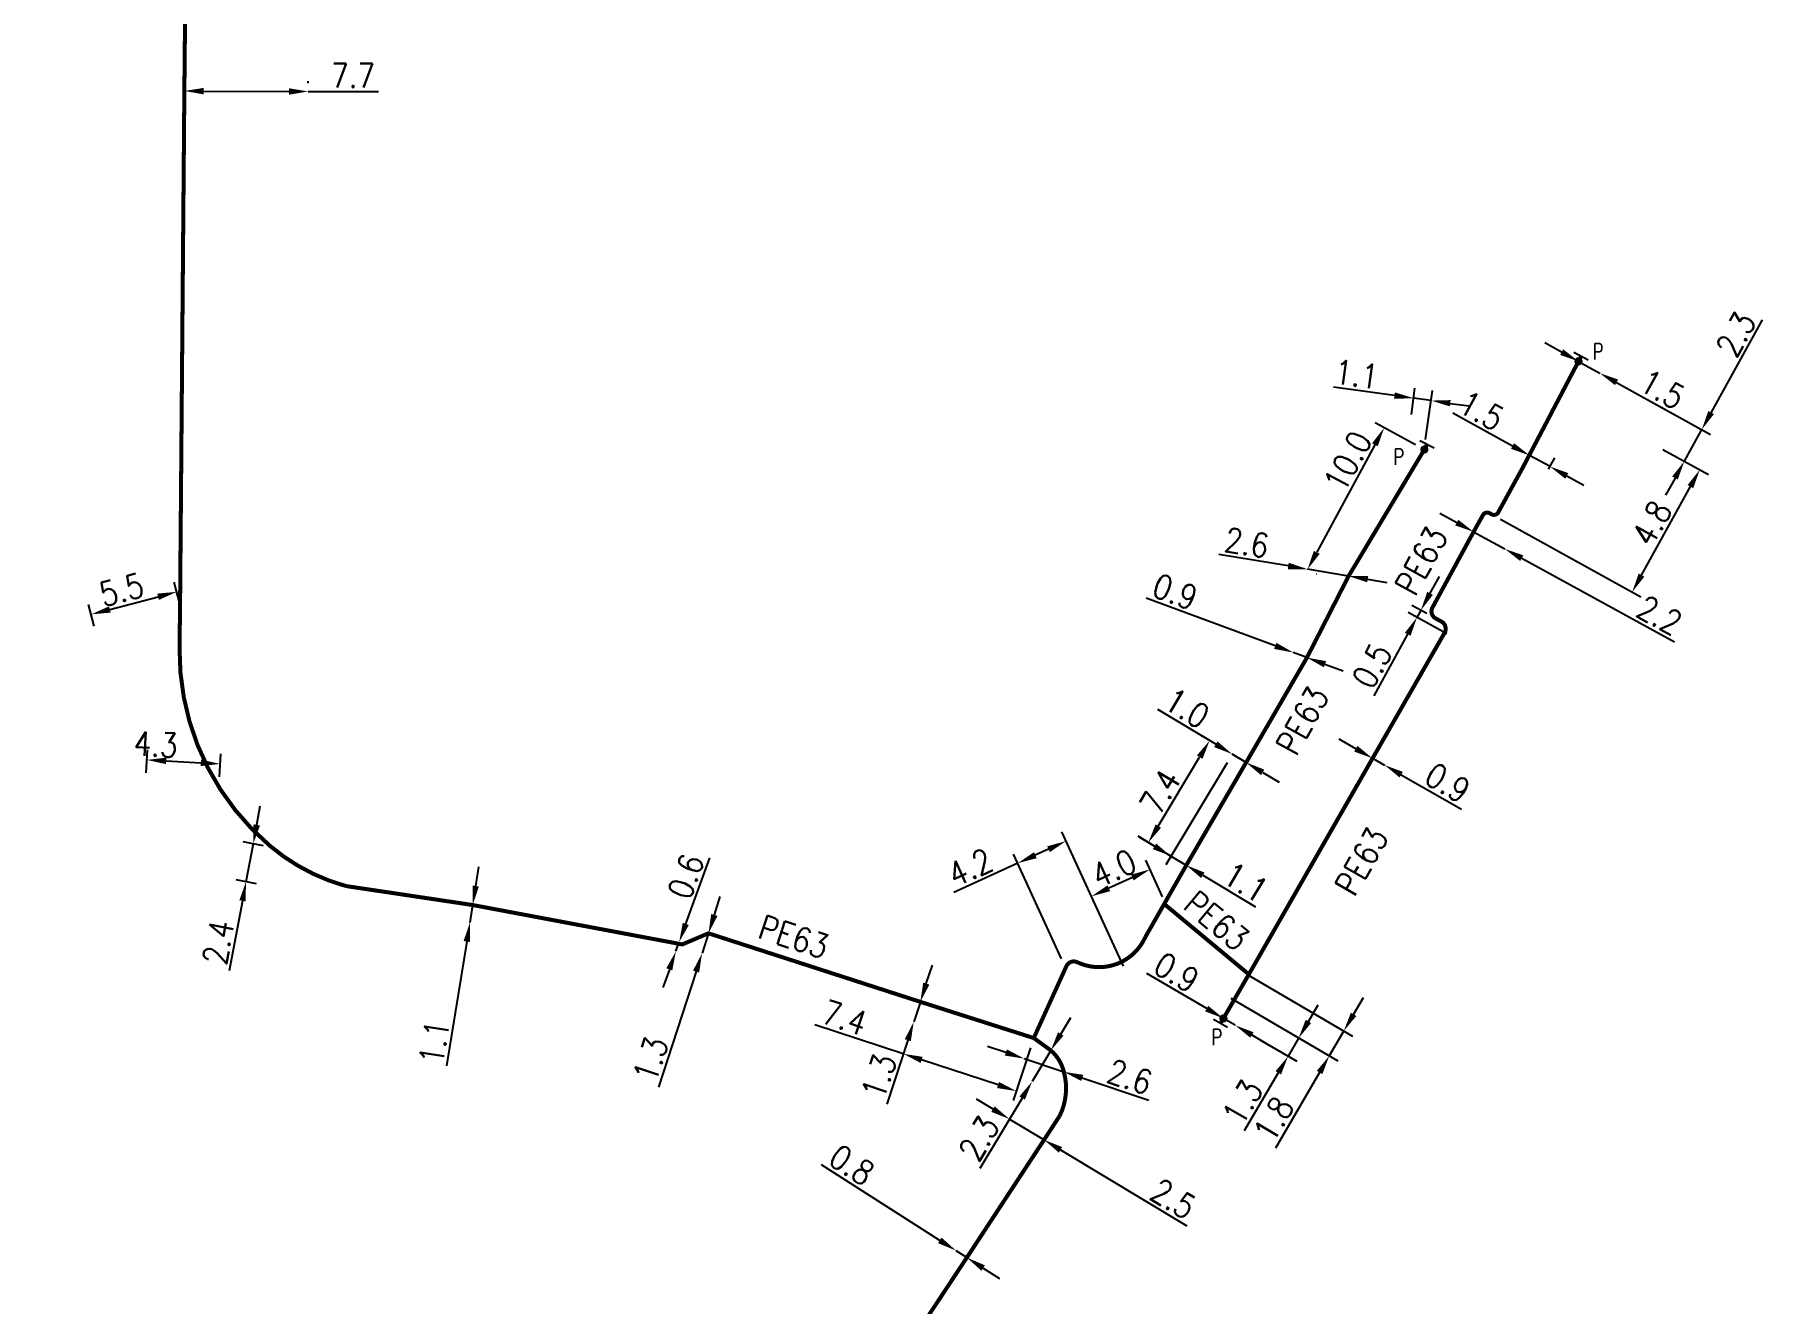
# Model space of a CAD drawing. Header units: millimetres. Extents: x 149999 to 151007, y 125999 to 127005.
# Drawn here: x 150790.2 to 150897.7, y 126145.7 to 126224.6 of the extents above; entities that cross this region are included whole.
import ezdxf
from ezdxf.enums import TextEntityAlignment as Align

# ---------------------------------------------------------------- set-up
doc = ezdxf.new("R2010")
doc.units = ezdxf.units.MM
doc.header["$PDMODE"] = 34
doc.linetypes.add('L_100_PE', pattern=[14, 10, -1.5, 1, -1.5])
doc.layers.get('0').update_dxf_attribs({"linetype": 'CONTINUOUS'})
doc.layers.get('DEFPOINTS').update_dxf_attribs({"linetype": 'CONTINUOUS'})
for name, color, linetype in [('L_140', 3, 'CONTINUOUS'), ('L_300', 7, 'CONTINUOUS'), ('L_340', 7, 'CONTINUOUS')]:
    doc.layers.add(name, color=color, linetype=linetype)
doc.styles.add('G_ROMANS', font='ROMANS.SHX', dxfattribs={"width": 0.75})
doc.styles.get("Standard").update_dxf_attribs({"font": 'romans.shx', "width": 0.85})
doc.dimstyles.get("Standard").update_dxf_attribs({"dimtxt": 1.5, "dimasz": 1.2, "dimexe": 0.625, "dimexo": 0.625, "dimgap": 0.25, "dimtad": 1, "dimdec": 1, "dimzin": 0, "dimdsep": 46, "dimtxsty": 'Standard', "dimcen": -0.5, "dimadec": 0, "dimazin": 0, "dimtfac": 1, "dimtdec": 1, "dimtmove": 0, "dimatfit": 3, "dimfxl": 0, "dimtolj": 1, "dimtzin": 0, "dimarcsym": 0})

# ---------------------------------------------------------------- blocks, each defined once
blk = doc.blocks.new('L_340_07')
at = {"color": 0, "linetype": 'Continuous', "const_width": 0.25, "flags": 128}
blk.add_lwpolyline([(0, 0), (0.35, 0)], dxfattribs=at)
at = {"color": 0, "linetype": 'Continuous', "flags": 128}
blk.add_lwpolyline([(0.35, -0.5), (0.35, 0.5)], dxfattribs=at)
at = {"color": 0, "linetype": 'Continuous', "width": 0.75, "flags": 3}
for tag, p in [('DEF_LEG', (0.72, -3.47)), ('DEF_COUP', (0.72, -5.97)), ('DEF_TYPE', (0.72, -8.47))]:
    blk.add_attdef(tag, text='', height=1.2, dxfattribs=at).set_placement(p, align=Align.MIDDLE)
blk = doc.blocks.new('*D346')
at = {"layer": 'DEFPOINTS', "color": 0, "transparency": 16777216}
for p in [(150799.09, 126189.94), (150799.44, 126188.59), (150794.12, 126187.2)]:
    blk.add_point(p, dxfattribs=at)
at = {"layer": 'L_140', "color": 0, "lineweight": -2, "transparency": 16777216}
for p, q in [((150799.28, 126189.2), (150798.93, 126190.54)), ((150793.96, 126187.8), (150793.61, 126189.15)), ((150794.93, 126188.85), (150797.93, 126189.64))]:
    blk.add_line(p, q, dxfattribs=at)
at = {"layer": 'L_140', "color": 0, "transparency": 16777216}
for points in [[(150797.88, 126189.83), (150797.98, 126189.44), (150799.09, 126189.94)], [(150794.88, 126189.04), (150794.98, 126188.65), (150793.77, 126188.54)]]:
    blk.add_solid(points, dxfattribs=at)
at = {"layer": 'L_140', "color": 0, "transparency": 16777216, "insert": (150795.66, 126190.07), "char_height": 1.5, "attachment_point": 5, "rotation": 14.7197}
blk.add_mtext('\\A1;5.5', dxfattribs=at)
blk = doc.blocks.new('*D347')
at = {"layer": 'DEFPOINTS', "color": 0, "transparency": 16777216}
for p in [(150803.84, 126174.27), (150805.11, 126174.03), (150804.66, 126171.67)]:
    blk.add_point(p, dxfattribs=at)
at = {"layer": 'L_140', "color": 0, "lineweight": -2, "transparency": 16777216}
for p, q in [((150804.06, 126175.45), (150804.28, 126176.63)), ((150804.49, 126174.15), (150803.22, 126174.39)), ((150803.84, 126174.27), (150803.39, 126171.91)), ((150804.05, 126171.79), (150802.78, 126172.03)), ((150803.17, 126170.73), (150802.35, 126166.38))]:
    blk.add_line(p, q, dxfattribs=at)
at = {"layer": 'L_140', "color": 0, "transparency": 16777216}
for points in [[(150803.86, 126175.49), (150804.26, 126175.41), (150803.84, 126174.27)], [(150802.98, 126170.77), (150803.37, 126170.7), (150803.39, 126171.91)]]:
    blk.add_solid(points, dxfattribs=at)
at = {"layer": 'L_140', "color": 0, "transparency": 16777216, "insert": (150801.67, 126168.15), "char_height": 1.5, "attachment_point": 5, "rotation": 79.3374}
blk.add_mtext('\\A1;2.4', dxfattribs=at)
blk = doc.blocks.new('*D348')
at = {"layer": 'DEFPOINTS', "color": 0, "transparency": 16777216}
for p in [(150817.48, 126170.47), (150817.48, 126170.47), (150817.31, 126169.38)]:
    blk.add_point(p, dxfattribs=at)
at = {"layer": 'L_140', "color": 0, "lineweight": -2, "transparency": 16777216}
for p, q in [((150817.68, 126171.65), (150817.87, 126172.84)), ((150817.48, 126170.47), (150817.31, 126169.38)), ((150817.12, 126168.2), (150815.86, 126160.48))]:
    blk.add_line(p, q, dxfattribs=at)
at = {"layer": 'L_140', "color": 0, "transparency": 16777216}
for points in [[(150817.48, 126171.68), (150817.87, 126171.62), (150817.48, 126170.47)], [(150816.92, 126168.23), (150817.31, 126168.17), (150817.31, 126169.38)]]:
    blk.add_solid(points, dxfattribs=at)
at = {"layer": 'L_140', "color": 0, "transparency": 16777216, "insert": (150815.09, 126161.94), "char_height": 1.5, "attachment_point": 5, "rotation": 80.781}
blk.add_mtext('\\A1;1.1', dxfattribs=at)
blk = doc.blocks.new('*D349')
at = {"layer": 'DEFPOINTS', "color": 0, "linetype": 'Continuous', "transparency": 16777216}
for p in [(150845.31, 126164.45), (150845.31, 126164.45), (150844.9, 126163.21)]:
    blk.add_point(p, dxfattribs=at)
at = {"layer": 'L_140', "color": 0, "linetype": 'Continuous', "lineweight": -2, "transparency": 16777216}
for p, q in [((150845.68, 126165.59), (150846.06, 126166.73)), ((150845.31, 126164.45), (150844.9, 126163.21)), ((150844.53, 126162.07), (150843.22, 126158.09))]:
    blk.add_line(p, q, dxfattribs=at)
at = {"layer": 'L_140', "color": 0, "linetype": 'Continuous', "transparency": 16777216}
for points in [[(150845.49, 126165.65), (150845.87, 126165.52), (150845.31, 126164.45)], [(150844.34, 126162.13), (150844.72, 126162.01), (150844.9, 126163.21)]]:
    blk.add_solid(points, dxfattribs=at)
at = {"layer": 'L_140', "color": 0, "linetype": 'Continuous', "transparency": 16777216, "insert": (150842.74, 126159.82), "char_height": 1.5, "attachment_point": 5, "rotation": 71.8052}
blk.add_mtext('\\A1;1.3', dxfattribs=at)
blk = doc.blocks.new('*D350')
at = {"layer": 'DEFPOINTS', "color": 0, "transparency": 16777216}
for p in [(150832.14, 126168.71), (150832.14, 126168.71), (150831.74, 126167.47)]:
    blk.add_point(p, dxfattribs=at)
at = {"layer": 'L_140', "color": 0, "lineweight": -2, "transparency": 16777216}
for p, q in [((150832.51, 126169.85), (150832.87, 126170.99)), ((150832.14, 126168.71), (150831.74, 126167.47)), ((150831.37, 126166.33), (150829.04, 126159.15))]:
    blk.add_line(p, q, dxfattribs=at)
at = {"layer": 'L_140', "color": 0, "transparency": 16777216}
for points in [[(150832.31, 126169.91), (150832.7, 126169.79), (150832.14, 126168.71)], [(150831.18, 126166.39), (150831.56, 126166.27), (150831.74, 126167.47)]]:
    blk.add_solid(points, dxfattribs=at)
at = {"layer": 'L_140', "color": 0, "transparency": 16777216, "insert": (150828.55, 126160.88), "char_height": 1.5, "attachment_point": 5, "rotation": 72.0664}
blk.add_mtext('\\A1;1.3', dxfattribs=at)
blk = doc.blocks.new('*D351')
at = {"layer": 'DEFPOINTS', "color": 0, "transparency": 16777216}
for p in [(150830.12, 126167.6), (150830.32, 126168.17), (150830.32, 126168.17)]:
    blk.add_point(p, dxfattribs=at)
at = {"layer": 'L_140', "color": 0, "lineweight": -2, "transparency": 16777216}
for p, q in [((150830.73, 126169.29), (150832.22, 126173.4)), ((150830.12, 126167.6), (150830.32, 126168.17)), ((150829.71, 126166.47), (150829.3, 126165.35))]:
    blk.add_line(p, q, dxfattribs=at)
at = {"layer": 'L_140', "color": 0, "transparency": 16777216}
for points in [[(150830.54, 126169.36), (150830.92, 126169.23), (150830.32, 126168.17)], [(150829.52, 126166.54), (150829.89, 126166.41), (150830.12, 126167.6)]]:
    blk.add_solid(points, dxfattribs=at)
at = {"layer": 'L_140', "color": 0, "transparency": 16777216, "insert": (150830.74, 126172.25), "char_height": 1.5, "attachment_point": 5, "rotation": 70.058}
blk.add_mtext('\\A1;0.6', dxfattribs=at)
blk = doc.blocks.new('*D352')
at = {"layer": 'DEFPOINTS', "color": 0, "transparency": 16777216}
for p in [(150801.78, 126179.24), (150797.15, 126178.07), (150801.7, 126177.81)]:
    blk.add_point(p, dxfattribs=at)
at = {"layer": 'L_140', "color": 0, "lineweight": -2, "transparency": 16777216}
for p, q in [((150797.19, 126178.69), (150797.27, 126180.12)), ((150798.43, 126179.43), (150800.59, 126179.31)), ((150801.74, 126178.44), (150801.82, 126179.86))]:
    blk.add_line(p, q, dxfattribs=at)
at = {"layer": 'L_140', "color": 0, "transparency": 16777216}
for points in [[(150798.44, 126179.63), (150798.42, 126179.23), (150797.23, 126179.49)], [(150800.6, 126179.51), (150800.57, 126179.11), (150801.78, 126179.24)]]:
    blk.add_solid(points, dxfattribs=at)
at = {"layer": 'L_140', "color": 0, "transparency": 16777216, "insert": (150797.78, 126180.46), "char_height": 1.5, "attachment_point": 5, "rotation": 356.7958}
blk.add_mtext('\\A1;4.3', dxfattribs=at)
blk = doc.blocks.new('*D392')
at = {"layer": 'DEFPOINTS', "color": 0, "linetype": 'Continuous', "transparency": 16777216}
for p in [(150847.53, 126148.98), (150847.53, 126148.98), (150848.2, 126148.55)]:
    blk.add_point(p, dxfattribs=at)
at = {"layer": 'L_140', "color": 0, "linetype": 'Continuous', "lineweight": -2, "transparency": 16777216}
for p, q in [((150846.52, 126149.62), (150839.17, 126154.32)), ((150847.19, 126148.45), (150847.19, 126148.45)), ((150848.2, 126148.55), (150847.53, 126148.98)), ((150847.87, 126148.02), (150847.87, 126148.02)), ((150849.21, 126147.9), (150850.22, 126147.25))]:
    blk.add_line(p, q, dxfattribs=at)
at = {"layer": 'L_140', "color": 0, "linetype": 'Continuous', "transparency": 16777216}
for points in [[(150846.63, 126149.79), (150846.41, 126149.45), (150847.53, 126148.98)], [(150849.32, 126148.07), (150849.11, 126147.73), (150848.2, 126148.55)]]:
    blk.add_solid(points, dxfattribs=at)
at = {"layer": 'L_140', "color": 0, "linetype": 'Continuous', "transparency": 16777216, "insert": (150841.05, 126154.31), "char_height": 1.5, "attachment_point": 5, "rotation": 327.4135}
blk.add_mtext('\\A1;0.8', dxfattribs=at)
blk = doc.blocks.new('*D393')
at = {"layer": 'DEFPOINTS', "color": 0, "linetype": 'Continuous', "transparency": 16777216}
for p in [(150850.85, 126157.16), (150850.85, 126157.16), (150853, 126155.87)]:
    blk.add_point(p, dxfattribs=at)
at = {"layer": 'L_140', "color": 0, "linetype": 'Continuous', "lineweight": -2, "transparency": 16777216}
for p, q in [((150849.83, 126157.78), (150848.8, 126158.4)), ((150850.85, 126157.16), (150853, 126155.87)), ((150854.02, 126155.25), (150861.87, 126150.53))]:
    blk.add_line(p, q, dxfattribs=at)
at = {"layer": 'L_140', "color": 0, "linetype": 'Continuous', "transparency": 16777216}
for points in [[(150849.93, 126157.95), (150849.72, 126157.61), (150850.85, 126157.16)], [(150854.13, 126155.42), (150853.92, 126155.08), (150853, 126155.87)]]:
    blk.add_solid(points, dxfattribs=at)
at = {"layer": 'L_140', "color": 0, "linetype": 'Continuous', "transparency": 16777216, "insert": (150861.03, 126152.2), "char_height": 1.5, "attachment_point": 5, "rotation": 328.9528}
blk.add_mtext('\\A1;2.5', dxfattribs=at)
blk = doc.blocks.new('*D394')
at = {"layer": 'DEFPOINTS', "color": 0, "linetype": 'Continuous', "transparency": 16777216}
for p in [(150851.77, 126160.92), (150851.77, 126160.92), (150854.23, 126160.1)]:
    blk.add_point(p, dxfattribs=at)
at = {"layer": 'L_140', "color": 0, "linetype": 'Continuous', "lineweight": -2, "transparency": 16777216}
for p, q in [((150850.63, 126161.3), (150849.49, 126161.68)), ((150851.77, 126160.92), (150854.23, 126160.1)), ((150851.57, 126160.33), (150851.57, 126160.33)), ((150854.03, 126159.5), (150854.03, 126159.5)), ((150855.37, 126159.72), (150859.52, 126158.33))]:
    blk.add_line(p, q, dxfattribs=at)
at = {"layer": 'L_140', "color": 0, "linetype": 'Continuous', "transparency": 16777216}
for points in [[(150850.69, 126161.49), (150850.56, 126161.11), (150851.77, 126160.92)], [(150855.43, 126159.91), (150855.31, 126159.53), (150854.23, 126160.1)]]:
    blk.add_solid(points, dxfattribs=at)
at = {"layer": 'L_140', "color": 0, "linetype": 'Continuous', "transparency": 16777216, "insert": (150858.33, 126159.78), "char_height": 1.5, "attachment_point": 5, "rotation": 341.544}
blk.add_mtext('\\A1;2.6', dxfattribs=at)
blk = doc.blocks.new('*D395')
at = {"layer": 'DEFPOINTS', "color": 0, "linetype": 'Continuous', "transparency": 16777216}
for p in [(150853.42, 126161.43), (150852.26, 126159.5), (150852.26, 126159.5)]:
    blk.add_point(p, dxfattribs=at)
at = {"layer": 'L_140', "color": 0, "linetype": 'Continuous', "lineweight": -2, "transparency": 16777216}
for p, q in [((150854.04, 126162.45), (150854.66, 126163.48)), ((150853.42, 126161.43), (150852.26, 126159.5)), ((150851.64, 126158.47), (150849, 126154.08))]:
    blk.add_line(p, q, dxfattribs=at)
at = {"layer": 'L_140', "color": 0, "linetype": 'Continuous', "transparency": 16777216}
for points in [[(150853.87, 126162.56), (150854.21, 126162.35), (150853.42, 126161.43)], [(150851.47, 126158.57), (150851.81, 126158.37), (150852.26, 126159.5)]]:
    blk.add_solid(points, dxfattribs=at)
at = {"layer": 'L_140', "color": 0, "linetype": 'Continuous', "transparency": 16777216, "insert": (150848.96, 126155.96), "char_height": 1.5, "attachment_point": 5, "rotation": 58.9528}
blk.add_mtext('\\A1;2.3', dxfattribs=at)
blk = doc.blocks.new('*D396')
at = {"layer": 'DEFPOINTS', "color": 0, "linetype": 'Continuous', "transparency": 16777216}
for p in [(150852.36, 126162.2), (150844.25, 126161.22), (150844.25, 126161.22)]:
    blk.add_point(p, dxfattribs=at)
at = {"layer": 'L_140', "color": 0, "linetype": 'Continuous', "lineweight": -2, "transparency": 16777216}
for p, q in [((150844.25, 126161.22), (150838.75, 126163.02)), ((150850.14, 126159.28), (150845.39, 126160.84)), ((150852.16, 126161.6), (150851.08, 126158.31))]:
    blk.add_line(p, q, dxfattribs=at)
at = {"layer": 'L_140', "color": 0, "linetype": 'Continuous', "transparency": 16777216}
for points in [[(150845.45, 126161.03), (150845.33, 126160.65), (150844.25, 126161.22)], [(150850.2, 126159.47), (150850.08, 126159.09), (150851.28, 126158.9)]]:
    blk.add_solid(points, dxfattribs=at)
at = {"layer": 'L_140', "color": 0, "linetype": 'Continuous', "transparency": 16777216, "insert": (150840.6, 126163.47), "char_height": 1.5, "attachment_point": 5, "rotation": 341.8052}
blk.add_mtext('\\A1;7.4', dxfattribs=at)
blk = doc.blocks.new('*D397')
at = {"layer": 'DEFPOINTS', "color": 0, "linetype": 'Continuous', "transparency": 16777216}
for p in [(150854.36, 126174.44), (150854.34, 126166.56), (150858.19, 126166.1)]:
    blk.add_point(p, dxfattribs=at)
at = {"layer": 'L_140', "color": 0, "linetype": 'Continuous', "lineweight": -2, "transparency": 16777216}
for p, q in [((150857.93, 126166.66), (150854.1, 126175.01)), ((150853.27, 126173.94), (150852.45, 126173.57)), ((150851.36, 126173.07), (150847.39, 126171.24)), ((150854.08, 126167.13), (150851.1, 126173.63))]:
    blk.add_line(p, q, dxfattribs=at)
at = {"layer": 'L_140', "color": 0, "linetype": 'Continuous', "transparency": 16777216}
for points in [[(150852.37, 126173.75), (150852.54, 126173.38), (150851.36, 126173.07)], [(150853.19, 126174.12), (150853.36, 126173.76), (150854.36, 126174.44)]]:
    blk.add_solid(points, dxfattribs=at)
at = {"layer": 'L_140', "color": 0, "linetype": 'Continuous', "transparency": 16777216, "insert": (150848.41, 126172.81), "char_height": 1.5, "attachment_point": 5, "rotation": 24.6358}
blk.add_mtext('\\A1;4.2', dxfattribs=at)
blk = doc.blocks.new('*D398')
at = {"layer": 'DEFPOINTS', "color": 0, "linetype": 'Continuous', "transparency": 16777216}
for p in [(150855.94, 126171.01), (150855.94, 126171.01), (150860.62, 126170.41)]:
    blk.add_point(p, dxfattribs=at)
at = {"layer": 'L_140', "color": 0, "linetype": 'Continuous', "lineweight": -2, "transparency": 16777216}
for p, q in [((150860.36, 126170.98), (150859.32, 126173.25)), ((150858.49, 126172.18), (150857.03, 126171.51))]:
    blk.add_line(p, q, dxfattribs=at)
at = {"layer": 'L_140', "color": 0, "linetype": 'Continuous', "transparency": 16777216}
for points in [[(150858.4, 126172.36), (150858.57, 126172), (150859.58, 126172.68)], [(150856.94, 126171.69), (150857.11, 126171.33), (150855.94, 126171.01)]]:
    blk.add_solid(points, dxfattribs=at)
at = {"layer": 'L_140', "color": 0, "linetype": 'Continuous', "transparency": 16777216, "insert": (150857.34, 126172.75), "char_height": 1.5, "attachment_point": 5, "rotation": 24.6358}
blk.add_mtext('\\A1;4.0', dxfattribs=at)
blk = doc.blocks.new('*D399')
at = {"layer": 'DEFPOINTS', "color": 0, "linetype": 'Continuous', "transparency": 16777216}
for p in [(150865.22, 126166.39), (150864.06, 126165), (150870.73, 126161.09)]:
    blk.add_point(p, dxfattribs=at)
at = {"layer": 'L_140', "color": 0, "linetype": 'Continuous', "lineweight": -2, "transparency": 16777216}
for p, q in [((150865.76, 126166.07), (150872.17, 126162.32)), ((150864.6, 126164.68), (150871.27, 126160.78)), ((150872.24, 126163.67), (150872.85, 126164.71)), ((150871.63, 126162.64), (150870.73, 126161.09)), ((150870.13, 126160.06), (150867.38, 126155.36))]:
    blk.add_line(p, q, dxfattribs=at)
at = {"layer": 'L_140', "color": 0, "linetype": 'Continuous', "transparency": 16777216}
for points in [[(150872.07, 126163.77), (150872.41, 126163.57), (150871.63, 126162.64)], [(150869.95, 126160.16), (150870.3, 126159.96), (150870.73, 126161.09)]]:
    blk.add_solid(points, dxfattribs=at)
at = {"layer": 'L_140', "color": 0, "linetype": 'Continuous', "transparency": 16777216, "insert": (150867.27, 126157.16), "char_height": 1.5, "attachment_point": 5, "rotation": 59.6609}
blk.add_mtext('\\A1;1.8', dxfattribs=at)
blk = doc.blocks.new('*D400')
at = {"layer": 'DEFPOINTS', "color": 0, "linetype": 'Continuous', "transparency": 16777216}
for p in [(150865.92, 126162.39), (150868.82, 126162.19), (150868.82, 126162.19)]:
    blk.add_point(p, dxfattribs=at)
at = {"layer": 'L_300', "color": 0, "linetype": 'Continuous', "lineweight": -2, "transparency": 16777216}
for p, q in [((150869.43, 126163.23), (150870.04, 126164.27)), ((150866.46, 126162.07), (150868.71, 126160.76)), ((150868.82, 126162.19), (150868.17, 126161.07)), ((150867.56, 126160.04), (150865.44, 126156.42))]:
    blk.add_line(p, q, dxfattribs=at)
at = {"layer": 'L_300', "color": 0, "linetype": 'Continuous', "transparency": 16777216}
for points in [[(150869.26, 126163.33), (150869.6, 126163.13), (150868.82, 126162.19)], [(150867.39, 126160.14), (150867.73, 126159.93), (150868.17, 126161.07)]]:
    blk.add_solid(points, dxfattribs=at)
at = {"layer": 'L_300', "color": 0, "linetype": 'Continuous', "transparency": 16777216, "insert": (150865.34, 126158.21), "char_height": 1.5, "attachment_point": 5, "rotation": 59.6609}
blk.add_mtext('\\A1;1.3', dxfattribs=at)
blk = doc.blocks.new('*D401')
at = {"layer": 'DEFPOINTS', "color": 0, "linetype": 'Continuous', "transparency": 16777216}
for p in [(150864.15, 126163.42), (150864.88, 126162.99), (150864.88, 126162.99)]:
    blk.add_point(p, dxfattribs=at)
at = {"layer": 'L_300', "color": 0, "linetype": 'Continuous', "lineweight": -2, "transparency": 16777216}
for p, q in [((150863.11, 126164.03), (150859.39, 126166.21)), ((150864.88, 126162.99), (150864.15, 126163.42)), ((150865.92, 126162.39), (150866.95, 126161.78))]:
    blk.add_line(p, q, dxfattribs=at)
at = {"layer": 'L_300', "color": 0, "linetype": 'Continuous', "transparency": 16777216}
for points in [[(150863.21, 126164.2), (150863.01, 126163.86), (150864.15, 126163.42)], [(150866.02, 126162.56), (150865.82, 126162.22), (150864.88, 126162.99)]]:
    blk.add_solid(points, dxfattribs=at)
at = {"layer": 'L_300', "color": 0, "linetype": 'Continuous', "transparency": 16777216, "insert": (150861.24, 126166.28), "char_height": 1.5, "attachment_point": 5, "rotation": 329.6609}
blk.add_mtext('\\A1;0.9', dxfattribs=at)
blk = doc.blocks.new('*D402')
at = {"layer": 'DEFPOINTS', "color": 0, "linetype": 'Continuous', "transparency": 16777216}
for p in [(150873.42, 126179.59), (150874.16, 126179.17), (150874.16, 126179.17)]:
    blk.add_point(p, dxfattribs=at)
at = {"layer": 'L_140', "color": 0, "linetype": 'Continuous', "lineweight": -2, "transparency": 16777216}
for p, q in [((150872.38, 126180.19), (150871.34, 126180.78)), ((150873.42, 126179.59), (150874.16, 126179.17)), ((150875.2, 126178.57), (150878.95, 126176.43))]:
    blk.add_line(p, q, dxfattribs=at)
at = {"layer": 'L_140', "color": 0, "linetype": 'Continuous', "transparency": 16777216}
for points in [[(150872.48, 126180.36), (150872.28, 126180.01), (150873.42, 126179.59)], [(150875.3, 126178.75), (150875.1, 126178.4), (150874.16, 126179.17)]]:
    blk.add_solid(points, dxfattribs=at)
at = {"layer": 'L_140', "color": 0, "linetype": 'Continuous', "transparency": 16777216, "insert": (150878.09, 126178.07), "char_height": 1.5, "attachment_point": 5, "rotation": 330.2256}
blk.add_mtext('\\A1;0.9', dxfattribs=at)
blk = doc.blocks.new('*D403')
at = {"layer": 'DEFPOINTS', "color": 0, "linetype": 'Continuous', "transparency": 16777216}
for p in [(150876.18, 126188.35), (150877.34, 126188.29), (150878.58, 126187.04)]:
    blk.add_point(p, dxfattribs=at)
at = {"layer": 'L_140', "color": 0, "linetype": 'Continuous', "lineweight": -2, "transparency": 16777216}
for p, q in [((150876.99, 126189.85), (150877.57, 126190.9)), ((150876.79, 126188.59), (150875.87, 126189.09)), ((150876.42, 126188.79), (150876.18, 126188.35)), ((150878.04, 126187.34), (150875.63, 126188.65)), ((150875.6, 126187.3), (150873.5, 126183.47))]:
    blk.add_line(p, q, dxfattribs=at)
at = {"layer": 'L_140', "color": 0, "linetype": 'Continuous', "transparency": 16777216}
for points in [[(150876.82, 126189.94), (150877.17, 126189.75), (150876.42, 126188.79)], [(150875.43, 126187.4), (150875.78, 126187.21), (150876.18, 126188.35)]]:
    blk.add_solid(points, dxfattribs=at)
at = {"layer": 'L_140', "color": 0, "linetype": 'Continuous', "transparency": 16777216, "insert": (150873.39, 126185.34), "char_height": 1.5, "attachment_point": 5, "rotation": 61.3136}
blk.add_mtext('\\A1;0.5', dxfattribs=at)
blk = doc.blocks.new('*D404')
at = {"layer": 'DEFPOINTS', "color": 0, "linetype": 'Continuous', "transparency": 16777216}
for p in [(150879.7, 126193.67), (150881.64, 126192.61), (150881.64, 126192.61)]:
    blk.add_point(p, dxfattribs=at)
at = {"layer": 'L_140', "color": 0, "linetype": 'Continuous', "lineweight": -2, "transparency": 16777216}
for p, q in [((150878.65, 126194.24), (150877.6, 126194.82)), ((150879.7, 126193.67), (150881.64, 126192.61)), ((150882.69, 126192.03), (150892.18, 126186.84))]:
    blk.add_line(p, q, dxfattribs=at)
at = {"layer": 'L_140', "color": 0, "linetype": 'Continuous', "transparency": 16777216}
for points in [[(150878.75, 126194.42), (150878.56, 126194.07), (150879.7, 126193.67)], [(150882.79, 126192.21), (150882.59, 126191.86), (150881.64, 126192.61)]]:
    blk.add_solid(points, dxfattribs=at)
at = {"layer": 'L_140', "color": 0, "linetype": 'Continuous', "transparency": 16777216, "insert": (150891.26, 126188.48), "char_height": 1.5, "attachment_point": 5, "rotation": 331.3136}
blk.add_mtext('\\A1;2.2', dxfattribs=at)
blk = doc.blocks.new('*D405')
at = {"layer": 'DEFPOINTS', "color": 0, "linetype": 'Continuous', "transparency": 16777216}
for p in [(150882.78, 126197.71), (150884.45, 126197.73), (150884.05, 126197.01)]:
    blk.add_point(p, dxfattribs=at)
at = {"layer": 'L_140', "color": 0, "linetype": 'Continuous', "lineweight": -2, "transparency": 16777216}
for p, q in [((150882.12, 126199), (150878.4, 126201.05)), ((150883.08, 126198.25), (150883.48, 126198.97)), ((150884.45, 126197.73), (150883.18, 126198.42)), ((150884.35, 126197.56), (150884.75, 126198.27)), ((150885.5, 126197.15), (150886.55, 126196.57))]:
    blk.add_line(p, q, dxfattribs=at)
at = {"layer": 'L_140', "color": 0, "linetype": 'Continuous', "transparency": 16777216}
for points in [[(150882.22, 126199.18), (150882.03, 126198.83), (150883.18, 126198.42)], [(150885.59, 126197.32), (150885.4, 126196.97), (150884.45, 126197.73)]]:
    blk.add_solid(points, dxfattribs=at)
at = {"layer": 'L_140', "color": 0, "linetype": 'Continuous', "transparency": 16777216, "insert": (150880.19, 126201.2), "char_height": 1.5, "attachment_point": 5, "rotation": 331.2079}
blk.add_mtext('\\A1;1.5', dxfattribs=at)
blk = doc.blocks.new('*D406')
at = {"layer": 'DEFPOINTS', "color": 0, "linetype": 'Continuous', "transparency": 16777216}
for p in [(150890.92, 126199.1), (150893.76, 126197.53), (150880.82, 126194.76)]:
    blk.add_point(p, dxfattribs=at)
at = {"layer": 'L_140', "color": 0, "linetype": 'Continuous', "lineweight": -2, "transparency": 16777216}
for p, q in [((150891.47, 126198.8), (150894.31, 126197.23)), ((150890.14, 126190.98), (150893.18, 126196.48)), ((150881.37, 126194.46), (150890.1, 126189.63))]:
    blk.add_line(p, q, dxfattribs=at)
at = {"layer": 'L_140', "color": 0, "linetype": 'Continuous', "transparency": 16777216}
for points in [[(150893, 126196.58), (150893.35, 126196.38), (150893.76, 126197.53)], [(150889.96, 126191.08), (150890.31, 126190.88), (150889.56, 126189.93)]]:
    blk.add_solid(points, dxfattribs=at)
at = {"layer": 'L_140', "color": 0, "linetype": 'Continuous', "transparency": 16777216, "insert": (150890.78, 126194.21), "char_height": 1.5, "attachment_point": 5, "rotation": 61.0591}
blk.add_mtext('\\A1;4.8', dxfattribs=at)
blk = doc.blocks.new('*D407')
at = {"layer": 'DEFPOINTS', "color": 0, "linetype": 'Continuous', "transparency": 16777216}
for p in [(150890.21, 126202.06), (150892.8, 126198.06), (150892.8, 126198.06)]:
    blk.add_point(p, dxfattribs=at)
at = {"layer": 'L_300', "color": 0, "linetype": 'Continuous', "lineweight": -2, "transparency": 16777216}
for p, q in [((150894.47, 126201.08), (150897.65, 126206.85)), ((150890.76, 126201.76), (150894.43, 126199.73)), ((150892.8, 126198.06), (150893.88, 126200.03)), ((150892.22, 126197.01), (150891.63, 126195.96))]:
    blk.add_line(p, q, dxfattribs=at)
at = {"layer": 'L_300', "color": 0, "linetype": 'Continuous', "transparency": 16777216}
for points in [[(150894.29, 126201.18), (150894.64, 126200.99), (150893.88, 126200.03)], [(150892.04, 126197.11), (150892.39, 126196.92), (150892.8, 126198.06)]]:
    blk.add_solid(points, dxfattribs=at)
at = {"layer": 'L_300', "color": 0, "linetype": 'Continuous', "transparency": 16777216, "insert": (150896.01, 126205.95), "char_height": 1.5, "attachment_point": 5, "rotation": 61.0591}
blk.add_mtext('\\A1;2.3', dxfattribs=at)
blk = doc.blocks.new('*D408')
at = {"layer": 'DEFPOINTS', "color": 0, "linetype": 'Continuous', "transparency": 16777216}
for p in [(150886.22, 126204.27), (150887.54, 126203.54), (150887.54, 126203.54)]:
    blk.add_point(p, dxfattribs=at)
at = {"layer": 'L_300', "color": 0, "linetype": 'Continuous', "lineweight": -2, "transparency": 16777216}
for p, q in [((150885.17, 126204.85), (150884.12, 126205.43)), ((150886.22, 126204.27), (150887.54, 126203.54)), ((150888.59, 126202.96), (150892.25, 126200.93))]:
    blk.add_line(p, q, dxfattribs=at)
at = {"layer": 'L_300', "color": 0, "linetype": 'Continuous', "transparency": 16777216}
for points in [[(150885.27, 126205.02), (150885.08, 126204.67), (150886.22, 126204.27)], [(150888.68, 126203.14), (150888.49, 126202.79), (150887.54, 126203.54)]]:
    blk.add_solid(points, dxfattribs=at)
at = {"layer": 'L_300', "color": 0, "linetype": 'Continuous', "transparency": 16777216, "insert": (150891.43, 126202.53), "char_height": 1.5, "attachment_point": 5, "rotation": 331.0591}
blk.add_mtext('\\A1;1.5', dxfattribs=at)
blk = doc.blocks.new('*D412')
at = {"layer": 'DEFPOINTS', "color": 0, "linetype": 'Continuous', "transparency": 16777216}
for p in [(150864.7, 126179.85), (150864.7, 126179.85), (150865.56, 126179.33)]:
    blk.add_point(p, dxfattribs=at)
at = {"layer": 'L_140', "color": 0, "linetype": 'Continuous', "lineweight": -2, "transparency": 16777216}
for p, q in [((150863.67, 126180.46), (150860.08, 126182.62)), ((150865.56, 126179.33), (150864.7, 126179.85)), ((150866.59, 126178.71), (150867.62, 126178.1))]:
    blk.add_line(p, q, dxfattribs=at)
at = {"layer": 'L_140', "color": 0, "linetype": 'Continuous', "transparency": 16777216}
for points in [[(150863.78, 126180.64), (150863.57, 126180.29), (150864.7, 126179.85)], [(150866.69, 126178.89), (150866.49, 126178.54), (150865.56, 126179.33)]]:
    blk.add_solid(points, dxfattribs=at)
at = {"layer": 'L_140', "color": 0, "linetype": 'Continuous', "transparency": 16777216, "insert": (150861.88, 126182.71), "char_height": 1.5, "attachment_point": 5, "rotation": 329.0374}
blk.add_mtext('\\A1;1.0', dxfattribs=at)
blk = doc.blocks.new('*D413')
at = {"layer": 'DEFPOINTS', "color": 0, "linetype": 'Continuous', "transparency": 16777216}
for p in [(150868.49, 126186.17), (150868.49, 126186.17), (150869.34, 126185.85)]:
    blk.add_point(p, dxfattribs=at)
at = {"layer": 'L_140', "color": 0, "linetype": 'Continuous', "lineweight": -2, "transparency": 16777216}
for p, q in [((150867.37, 126186.58), (150859.34, 126189.54)), ((150869.34, 126185.85), (150868.49, 126186.17)), ((150870.46, 126185.44), (150871.59, 126185.02))]:
    blk.add_line(p, q, dxfattribs=at)
at = {"layer": 'L_140', "color": 0, "linetype": 'Continuous', "transparency": 16777216}
for points in [[(150867.44, 126186.77), (150867.3, 126186.39), (150868.49, 126186.17)], [(150870.53, 126185.63), (150870.39, 126185.25), (150869.34, 126185.85)]]:
    blk.add_solid(points, dxfattribs=at)
at = {"layer": 'L_140', "color": 0, "linetype": 'Continuous', "transparency": 16777216, "insert": (150861.15, 126189.94), "char_height": 1.5, "attachment_point": 5, "rotation": 339.7437}
blk.add_mtext('\\A1;0.9', dxfattribs=at)
blk = doc.blocks.new('*D414')
at = {"layer": 'DEFPOINTS', "color": 0, "linetype": 'Continuous', "transparency": 16777216}
for p in [(150869.37, 126191.35), (150869.37, 126191.35), (150871.93, 126190.92)]:
    blk.add_point(p, dxfattribs=at)
at = {"layer": 'L_140', "color": 0, "linetype": 'Continuous', "lineweight": -2, "transparency": 16777216}
for p, q in [((150868.18, 126191.55), (150863.87, 126192.27)), ((150871.93, 126190.92), (150869.37, 126191.35)), ((150873.11, 126190.73), (150874.3, 126190.53))]:
    blk.add_line(p, q, dxfattribs=at)
at = {"layer": 'L_140', "color": 0, "linetype": 'Continuous', "transparency": 16777216}
for points in [[(150868.21, 126191.75), (150868.15, 126191.35), (150869.37, 126191.35)], [(150873.15, 126190.92), (150873.08, 126190.53), (150871.93, 126190.92)]]:
    blk.add_solid(points, dxfattribs=at)
at = {"layer": 'L_140', "color": 0, "linetype": 'Continuous', "transparency": 16777216, "insert": (150865.6, 126192.99), "char_height": 1.5, "attachment_point": 5, "rotation": 350.5167}
blk.add_mtext('\\A1;2.6', dxfattribs=at)
blk = doc.blocks.new('*D415')
at = {"layer": 'DEFPOINTS', "color": 0, "transparency": 16777216}
for p in [(150875.97, 126201.98), (150875.74, 126200.34), (150876.64, 126198.79)]:
    blk.add_point(p, dxfattribs=at)
at = {"layer": 'L_300', "color": 0, "lineweight": -2, "transparency": 16777216}
for p, q in [((150874.78, 126202.14), (150870.99, 126202.66)), ((150875.83, 126200.96), (150876.05, 126202.6)), ((150877.06, 126201.83), (150875.97, 126201.98)), ((150876.72, 126199.41), (150877.14, 126202.45)), ((150878.24, 126201.66), (150879.43, 126201.5))]:
    blk.add_line(p, q, dxfattribs=at)
at = {"layer": 'L_300', "color": 0, "transparency": 16777216}
for points in [[(150874.81, 126202.34), (150874.75, 126201.94), (150875.97, 126201.98)], [(150878.27, 126201.86), (150878.22, 126201.47), (150877.06, 126201.83)]]:
    blk.add_solid(points, dxfattribs=at)
at = {"layer": 'L_300', "color": 0, "transparency": 16777216, "insert": (150872.43, 126203.47), "char_height": 1.5, "attachment_point": 5, "rotation": 352.1522}
blk.add_mtext('\\A1;1.1', dxfattribs=at)
blk = doc.blocks.new('*D416')
at = {"layer": 'DEFPOINTS', "color": 0, "transparency": 16777216}
for p in [(150876.64, 126198.79), (150869.37, 126191.35), (150869.38, 126191.34)]:
    blk.add_point(p, dxfattribs=at)
at = {"layer": 'L_300', "color": 0, "lineweight": -2, "transparency": 16777216}
for p, q in [((150876.09, 126199.08), (150873.59, 126200.44)), ((150873.57, 126199.08), (150869.95, 126192.4)), ((150869.91, 126191.05), (150869.93, 126191.05))]:
    blk.add_line(p, q, dxfattribs=at)
at = {"layer": 'L_300', "color": 0, "transparency": 16777216}
for points in [[(150873.39, 126199.18), (150873.74, 126198.99), (150874.14, 126200.14)], [(150869.77, 126192.49), (150870.13, 126192.3), (150869.38, 126191.34)]]:
    blk.add_solid(points, dxfattribs=at)
at = {"layer": 'L_300', "color": 0, "transparency": 16777216, "insert": (150871.88, 126198.06), "char_height": 1.5, "attachment_point": 5, "rotation": 61.5836}
blk.add_mtext('\\A1;10.0', dxfattribs=at)
blk = doc.blocks.new('*D417')
at = {"layer": 'DEFPOINTS', "color": 0, "linetype": 'Continuous', "transparency": 16777216}
for p in [(150864.7, 126179.85), (150860.89, 126173.5), (150861.84, 126172.94)]:
    blk.add_point(p, dxfattribs=at)
at = {"layer": 'L_140', "color": 0, "linetype": 'Continuous', "lineweight": -2, "transparency": 16777216}
for p, q in [((150864.38, 126179.31), (150860.57, 126172.97)), ((150859.87, 126174.12), (150858.84, 126174.74)), ((150860.89, 126173.5), (150861.84, 126172.94)), ((150862.87, 126172.32), (150866.15, 126170.35))]:
    blk.add_line(p, q, dxfattribs=at)
at = {"layer": 'L_140', "color": 0, "linetype": 'Continuous', "transparency": 16777216}
for points in [[(150859.97, 126174.29), (150859.76, 126173.95), (150860.89, 126173.5)], [(150862.97, 126172.49), (150862.76, 126172.15), (150861.84, 126172.94)]]:
    blk.add_solid(points, dxfattribs=at)
at = {"layer": 'L_140', "color": 0, "linetype": 'Continuous', "transparency": 16777216, "insert": (150865.54, 126171.88), "char_height": 1.5, "attachment_point": 5, "rotation": 329.0374}
blk.add_mtext('\\A1;1.1', dxfattribs=at)
blk = doc.blocks.new('*D418')
at = {"layer": 'DEFPOINTS', "color": 0, "linetype": 'Continuous', "transparency": 16777216}
for p in [(150863.29, 126180.69), (150864.7, 126179.85), (150861.84, 126172.94)]:
    blk.add_point(p, dxfattribs=at)
at = {"layer": 'L_140', "color": 0, "linetype": 'Continuous', "lineweight": -2, "transparency": 16777216}
for p, q in [((150864.17, 126180.17), (150862.76, 126181.01)), ((150860.1, 126175.38), (150862.67, 126179.66)), ((150861.3, 126173.26), (150858.95, 126174.67))]:
    blk.add_line(p, q, dxfattribs=at)
at = {"layer": 'L_140', "color": 0, "linetype": 'Continuous', "transparency": 16777216}
for points in [[(150862.5, 126179.77), (150862.85, 126179.56), (150863.29, 126180.69)], [(150859.93, 126175.48), (150860.27, 126175.27), (150859.48, 126174.35)]]:
    blk.add_solid(points, dxfattribs=at)
at = {"layer": 'L_140', "color": 0, "linetype": 'Continuous', "transparency": 16777216, "insert": (150860.22, 126177.51), "char_height": 1.5, "attachment_point": 5, "rotation": 59.0374}
blk.add_mtext('\\A1;7.4', dxfattribs=at)
blk = doc.blocks.new('*D769')
at = {"layer": 'DEFPOINTS', "color": 0, "transparency": 16777216}
for p in [(150799.56, 126221.08), (150799.56, 126220.96), (150807.26, 126220.94)]:
    blk.add_point(p, dxfattribs=at)
at = {"layer": 'L_140', "color": 0, "lineweight": -2, "transparency": 16777216}
for p, q in [((150799.56, 126221.59), (150799.56, 126221.7)), ((150800.76, 126221.07), (150806.06, 126221.05)), ((150807.26, 126221.56), (150807.26, 126221.68)), ((150807.26, 126221.05), (150811.63, 126221.04))]:
    blk.add_line(p, q, dxfattribs=at)
at = {"layer": 'L_140', "color": 0, "transparency": 16777216}
for points in [[(150800.76, 126221.27), (150800.76, 126220.87), (150799.56, 126221.08)], [(150806.06, 126221.25), (150806.06, 126220.85), (150807.26, 126221.05)]]:
    blk.add_solid(points, dxfattribs=at)
at = {"layer": 'L_140', "color": 0, "transparency": 16777216, "insert": (150810.05, 126222.04), "char_height": 1.5, "attachment_point": 5, "rotation": 359.8113}
blk.add_mtext('\\A1;7.7', dxfattribs=at)
blk = doc.blocks.new('L_300_12')
at = {"color": 0, "linetype": 'Continuous', "const_width": 0.248, "flags": 128}
blk.add_lwpolyline([(-0.13, 0, 1), (0.13, 0, 1)], format="xyb", close=True, dxfattribs=at)
at = {"linetype": 'Continuous', "style": 'G_ROMANS', "width": 0.75}
blk.add_attdef('P', text='', height=1, dxfattribs=at).set_placement((0, 1.33), align=Align.MIDDLE_CENTER)
at = {"color": 0, "linetype": 'Continuous', "width": 0.75, "flags": 3}
for tag, p in [('DEF_LEG', (0, -5)), ('DEF_COUP', (0, -7.5)), ('DEF_TYPE', (0, -10))]:
    blk.add_attdef(tag, text='', height=1.2, dxfattribs=at).set_placement(p, align=Align.MIDDLE)

msp = doc.modelspace()

# ---------------------------------------------------------------- linework, layer by layer
at = {"layer": 'L_140', "linetype": 'L_100_PE', "flags": 128}
for points in [[(150816.99, 126101.28, 0.25, 0.25, 0), (150827.79, 126117.41, 0.25, 0.25, 0), (150832.07, 126123.82, 0.25, 0.25, 0.416595), (150831.93, 126124.52, 0.25, 0.25, 0), (150832.01, 126124.47, 0.25, 0.25, -0.414214), (150831.87, 126125.16, 0.25, 0.25, 0), (150833.57, 126127.73, 0.25, 0.25, 0), (150833.57, 126127.73, 0.25, 0.25, -0.414214), (150834.26, 126127.88, 0.25, 0.25, 0), (150834.22, 126127.91, 0.25, 0.25, 0.414516), (150834.63, 126127.99, 0.25, 0.25, 0), (150836.98, 126131.58, 0.25, 0.25, 0), (150848.2, 126148.55, 0.25, 0.25, 0), (150853, 126155.87, 0.25, 0.25, 0), (150853.97, 126157.36, 0.25, 0.25, 0.182522), (150854.23, 126160.1, 0.25, 0.25, 0.155113), (150853.42, 126161.43, 0.25, 0.25, 0), (150852.36, 126162.2, 0.25, 0.25, 0), (150852.01, 126162.31, 0.25, 0.25, 0), (150845.31, 126164.45, 0.25, 0.25, 0), (150832.14, 126168.71, 0.25, 0.25, 0), (150830.51, 126168.02, 0.25, 0.25, 0), (150817.48, 126170.47, 0.25, 0.25, 0), (150809.6, 126171.65, 0.25, 0.25, -0.108583), (150804.88, 126174.15, 0.25, 0.25, -0.223679), (150799.26, 126186.49, 0.25, 0.25, 0), (150799.29, 126188.69, 0.25, 0.25, 0), (150799.56, 126220.96, 0.25, 0.25, 0), (150799.78, 126243.52, 0.25, 0.25, 0), (150799.74, 126251.74, 0.25, 0.25, 0), (150799.74, 126251.74, 0.25, 0.25, 0), (150799.85, 126254.72, 0.25, 0.25, 0), (150799.78, 126255.02, 0.25, 0.25, 0), (150798.93, 126256.96, 0.25, 0.25, 0), (150797.7, 126258.3, 0.25, 0.25, 0), (150796.28, 126258.98, 0.25, 0.25, 0), (150792.88, 126258.76, 0.25, 0.25, 0), (150787.88, 126258.47, 0.25, 0.25, 0), (150784.27, 126258.03, 0.25, 0.25, 0), (150778.98, 126257.41, 0.25, 0.25, 0), (150772.99, 126256.58, 0.25, 0.25, 0), (150770.4, 126256.14, 0.25, 0.25, 0), (150769.41, 126255.97, 0, 0, 0)], [(150863.55, 126175.88, 0.25, 0.25, 0), (150865.56, 126179.33, 0.25, 0.25, 0), (150869.34, 126185.85, 0.25, 0.25, 0), (150871.93, 126190.92, 0.25, 0.25, 0), (150876.64, 126198.79, 0, 0, 0)], [(150852.36, 126162.2, 0.25, 0.25, 0), (150854.39, 126166.67, 0.25, 0.25, -0.409774), (150855.05, 126166.92, 0.25, 0.25, 0.423078), (150859.29, 126168.47, 0.25, 0.25, 0), (150861.84, 126172.94, 0.25, 0.25, 0), (150865.56, 126179.33, 0, 0, 0)]]:
    msp.add_lwpolyline(points, format="xyseb", dxfattribs=at)
at = {"layer": 'L_140', "linetype": 'L_100_PE', "const_width": 0.25}
msp.add_lwpolyline([(150864.15, 126163.42), (150865.73, 126166.16), (150873.42, 126179.59), (150877.9, 126187.4, 0.419936), (150877.7, 126188.09), (150877.34, 126188.29, -0.412678), (150877.14, 126188.96), (150879.7, 126193.67), (150880.28, 126194.71, -0.414754), (150880.69, 126194.83), (150880.82, 126194.76, 0.414214), (150881.23, 126194.88), (150882.78, 126197.71), (150886.22, 126204.27)], format="xyb", dxfattribs=at)
at = {"layer": 'L_140', "linetype": 'L_100_PE', "const_width": 0.25, "flags": 128}
msp.add_lwpolyline([(150865.73, 126166.16), (150860.46, 126170.54)], dxfattribs=at)

# ---------------------------------------------------------------- block references
at = {"layer": 'L_300'}
ref = msp.add_blockref('L_300_12', (150886.22, 126204.27), dxfattribs=dict(at, rotation=62.3144492645701))
ref.add_attrib('P', 'P', dxfattribs={"layer": '0', "linetype": 'Continuous', "height": 1, "style": 'G_ROMANS', "width": 0.75}).set_placement((150887.44, 126204.89), align=Align.MIDDLE_CENTER)
ref = msp.add_blockref('L_300_12', (150876.64, 126198.79), dxfattribs=dict(at, rotation=62.1206069070268))
ref.add_attrib('P', 'P', dxfattribs={"layer": '0', "linetype": 'Continuous', "height": 1, "style": 'G_ROMANS', "width": 0.75}).set_placement((150875.05, 126198.33), align=Align.MIDDLE_CENTER)
ref = msp.add_blockref('L_300_12', (150864.15, 126163.42), dxfattribs=dict(at, rotation=59.96101548751776))
ref.add_attrib('P', 'P', dxfattribs={"layer": '0', "linetype": 'Continuous', "height": 1, "style": 'G_ROMANS', "width": 0.75}).set_placement((150863.74, 126162.25), align=Align.MIDDLE_CENTER)
at = {"layer": 'L_340'}
for p, rotation in [((150886.22, 126204.27), 62.31444926571857), ((150876.64, 126198.79), 62.12060690762186), ((150864.15, 126163.42), 239.961015491042)]:
    msp.add_blockref('L_340_07', p, dxfattribs=dict(at, rotation=rotation))

# ---------------------------------------------------------------- texts
at = {"layer": 'L_140', "linetype": 'Continuous', "width": 0.85}
for rotation, p in [(61.3136, (150876.06, 126189.59)), (60.1963, (150872.3, 126170.91)), (320.2941, (150861.57, 126170.31))]:
    msp.add_text('PE63', height=1.5, rotation=rotation, dxfattribs=at).set_placement(p)
msp.add_text('PE63', height=1.5, rotation=61.052, dxfattribs=at).set_placement((150869.06, 126181.93), align=Align.MIDDLE)
at = {"layer": 'L_140', "width": 0.85}
msp.add_text('PE63', height=1.5, rotation=342.0664, dxfattribs=at).set_placement((150835.13, 126168.45))

# ---------------------------------------------------------------- dimensions: what is measured, and where the dimension line sits
at = {"layer": 'L_140'}
for base, p1, p2, angle, picture, middle in [((150799.56, 126221.08), (150807.26, 126220.94), (150799.56, 126220.96), 179.8113, '*D769', (150810.04, 126221.04)), ((150799.09, 126189.94), (150794.12, 126187.2), (150799.44, 126188.59), 14.7197, '*D346', (150795.91, 126189.11)), ((150803.84, 126174.27), (150804.66, 126171.67), (150805.11, 126174.03), 79.3374, '*D347', (150802.65, 126167.96)), ((150830.32, 126168.17), (150830.12, 126167.6), (150830.32, 126168.17), 70.058, '*D351', (150831.68, 126171.91)), ((150817.48, 126170.47), (150817.31, 126169.38), (150817.48, 126170.47), 80.781, '*D348', (150816.07, 126161.78)), ((150832.14, 126168.71), (150831.74, 126167.47), (150832.14, 126168.71), 72.0664, '*D350', (150829.5, 126160.58))]:
    dim = msp.add_linear_dim(base=base, p1=p1, p2=p2, angle=angle, dimstyle='Standard', dxfattribs=at)
    dim.commit()
    dim.dimension.update_dxf_attribs({"geometry": picture, "text_midpoint": middle, "dimtype": 161})
at = {"layer": 'L_140', "linetype": 'Continuous'}
for base, p1, p2, angle, picture, middle, dimtype in [((150884.45, 126197.73), (150882.78, 126197.71), (150884.05, 126197.01), 151.2079, '*D405', (150879.71, 126200.33), 160), ((150869.37, 126191.35), (150871.93, 126190.92), (150869.37, 126191.35), 350.5167, '*D414', (150865.43, 126192.01), 160), ((150881.64, 126192.61), (150879.7, 126193.67), (150881.64, 126192.61), 151.3136, '*D404', (150890.78, 126187.6), 160), ((150868.49, 126186.17), (150869.34, 126185.85), (150868.49, 126186.17), 339.7437, '*D413', (150860.8, 126189), 160), ((150876.18, 126188.35), (150877.34, 126188.29), (150878.58, 126187.04), 61.3136, '*D403', (150874.26, 126184.86), 160), ((150864.7, 126179.85), (150865.56, 126179.33), (150864.7, 126179.85), 329.0374, '*D412', (150861.36, 126181.85), 160), ((150863.29, 126180.69), (150861.84, 126172.94), (150864.7, 126179.85), 239.0374, '*D418', (150861.07, 126177), 160), ((150874.161773, 126179.170204), (150873.423984, 126179.592302), (150874.161773, 126179.170204), 150.225638, '*D402', (150877.594975, 126177.20603), 160), ((150860.89, 126173.5), (150861.84, 126172.94), (150864.7, 126179.85), 329.0374, '*D417', (150865.02, 126171.03), 160), ((150855.94, 126171.01), (150860.62, 126170.41), (150855.94, 126171.01), 24.6358, '*D398', (150857.76, 126171.84), 160), ((150845.31, 126164.45), (150844.9, 126163.21), (150845.31, 126164.45), 71.8052, '*D349', (150843.69, 126159.51), 161), ((150870.73, 126161.09), (150865.22, 126166.39), (150864.06, 126165), 59.6609, '*D399', (150868.13, 126156.65), 160), ((150844.25, 126161.22), (150852.36, 126162.2), (150844.25, 126161.22), 341.8052, '*D396', (150840.29, 126162.52), 160), ((150852.26033301, 126159.49810738), (150853.42075566, 126161.42577937), (150852.26033301, 126159.49810738), 58.95284212, '*D395', (150849.81800188, 126155.44095349), 160), ((150851.77, 126160.92), (150854.23, 126160.1), (150851.77, 126160.92), 341.544, '*D394', (150858.01, 126158.84), 160), ((150850.85, 126157.16), (150853, 126155.87), (150850.85, 126157.16), 328.9528, '*D393', (150860.52, 126151.34), 160), ((150847.53, 126148.98), (150848.2, 126148.55), (150847.53, 126148.98), 327.4135, '*D392', (150840.51, 126153.46), 160)]:
    dim = msp.add_linear_dim(base=base, p1=p1, p2=p2, angle=angle, dimstyle='Standard', dxfattribs=at)
    dim.commit()
    dim.dimension.update_dxf_attribs({"geometry": picture, "text_midpoint": middle, "dimtype": dimtype})
for base, p1, p2, angle, text, picture, middle in [((150893.76, 126197.53), (150880.82, 126194.76), (150890.92, 126199.1), 241.0591, '4.8', '*D406', (150891.66, 126193.73)), ((150854.36, 126174.44), (150854.34, 126166.56), (150858.19, 126166.1), 204.6358, '4.2', '*D397', (150848.83, 126171.9))]:
    dim = msp.add_linear_dim(base=base, p1=p1, p2=p2, angle=angle, text=text, dimstyle='Standard', dxfattribs=at)
    dim.commit()
    dim.dimension.update_dxf_attribs({"geometry": picture, "text_midpoint": middle, "dimtype": 160})
at = {"layer": 'L_140'}
dim = msp.add_linear_dim(base=(150801.78, 126179.24), p1=(150797.15, 126178.07), p2=(150801.7, 126177.81), angle=356.7958, text='4.3', dimstyle='Standard', dxfattribs=at)
dim.commit()
dim.dimension.update_dxf_attribs({"geometry": '*D352', "text_midpoint": (150797.72, 126179.47), "dimtype": 161})
at = {"layer": 'L_300', "linetype": 'Continuous'}
for base, p1, p2, angle, picture, middle in [((150892.796, 126198.0635), (150890.215, 126202.0617), (150892.796, 126198.0635), 61.0591, '*D407', (150896.8868, 126205.4615)), ((150887.54, 126203.54), (150886.22, 126204.27), (150887.54, 126203.54), 151.0591, '*D408', (150890.94, 126201.66)), ((150864.88110251, 126162.99387176), (150864.14750882, 126163.42322045), (150864.88110251, 126162.99387176), 149.66093994, '*D401', (150860.7338323, 126165.42113505)), ((150868.82, 126162.19), (150865.92, 126162.39), (150868.82, 126162.19), 239.6609, '*D400', (150866.2, 126157.71))]:
    dim = msp.add_linear_dim(base=base, p1=p1, p2=p2, angle=angle, dimstyle='Standard', dxfattribs=at)
    dim.commit()
    dim.dimension.update_dxf_attribs({"geometry": picture, "text_midpoint": middle, "dimtype": 160})
at = {"layer": 'L_300'}
for base, p2, angle, picture, middle in [((150875.97, 126201.98), (150875.74, 126200.34), 352.1522, '*D415', (150872.29, 126202.48)), ((150869.38, 126191.34), (150869.37, 126191.35), 61.5836, '*D416', (150872.76, 126197.59))]:
    dim = msp.add_linear_dim(base=base, p1=(150876.64, 126198.79), p2=p2, angle=angle, dimstyle='Standard', dxfattribs=at)
    dim.commit()
    dim.dimension.update_dxf_attribs({"geometry": picture, "text_midpoint": middle, "dimtype": 160})

doc.saveas('drawing.dxf')
